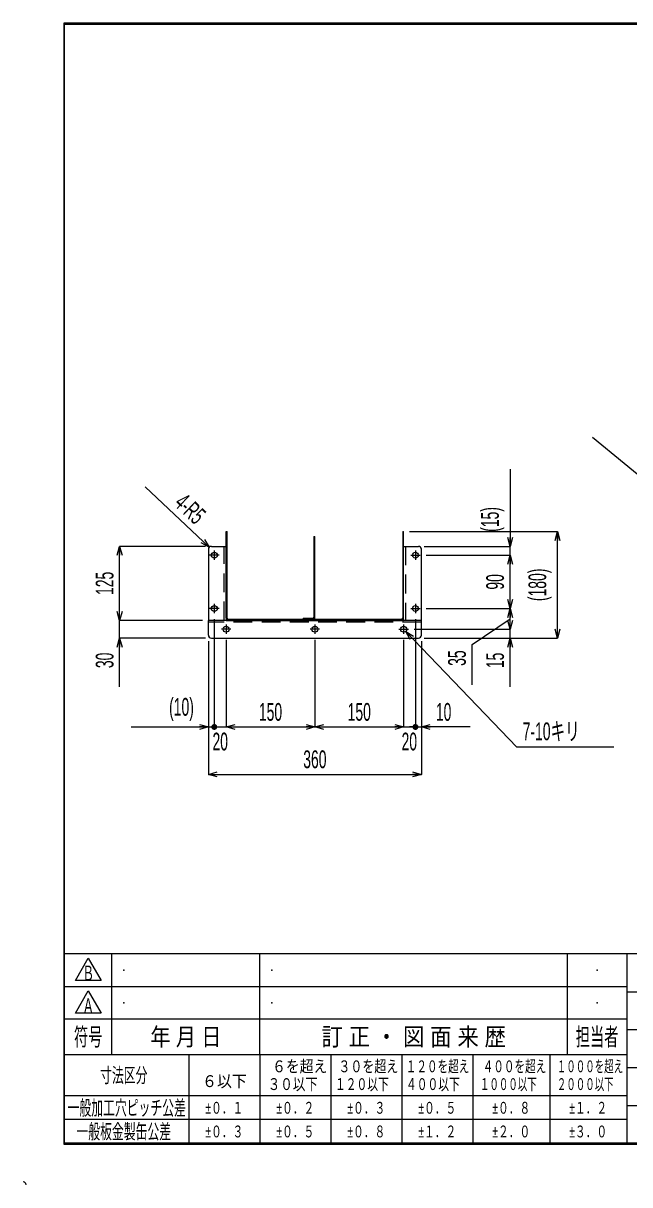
# Model space of a CAD drawing. Header units: millimetres. Extents: x -1485 to 1485, y -1050 to 1050.
# Drawn here: x -1485 to -460, y -1050 to 912 of the extents above; entities that cross this region are included whole.
import ezdxf
from ezdxf.enums import TextEntityAlignment as Align

# ---------------------------------------------------------------- set-up
doc = ezdxf.new("R2010")
doc.units = ezdxf.units.MM
doc.header["$LTSCALE"] = 2.5
doc.header["$PDSIZE"] = 1
doc.linetypes.add('CENTER', pattern=[50.8, 31.75, -6.35, 6.35, -6.35])
doc.linetypes.add('DASHED', pattern=[19.05, 12.7, -6.35])
for name, color, linetype in [('Layer0001', 7, 'Continuous'), ('Layer0012', 7, 'Continuous'), ('Layer0014', 7, 'Continuous')]:
    doc.layers.add(name, color=color, linetype=linetype)
doc.styles.add('dcStyle0', font='ＭＳ Ｐゴシック', dxfattribs={"width": 0.6})
doc.dimstyles.new('dc_Diam06', dxfattribs={"dimtxt": 30, "dimasz": 15.00113, "dimexe": 0, "dimexo": 10, "dimgap": 10, "dimtad": 2, "dimtih": 1, "dimtoh": 1, "dimdec": 1, "dimdsep": 46, "dimtxsty": 'dcStyle0', "dimblk1": 'OPEN30', "dimblk2": 'OPEN30', "dimsah": 1, "dimcen": 0.09, "dimclrd": 4, "dimclre": 4, "dimclrt": 4, "dimadec": 0, "dimazin": 2, "dimtfac": 1, "dimtdec": 4, "dimtofl": 0, "dimtmove": 0, "dimatfit": 3, "dimfxl": 1, "dimarcsym": 1})
doc.dimstyles.new('dc_Radial01', dxfattribs={"dimtxt": 30, "dimasz": 15.00113, "dimexe": 0, "dimexo": 10, "dimgap": 10, "dimtad": 3, "dimdec": 1, "dimdsep": 46, "dimtxsty": 'dcStyle0', "dimblk1": 'OPEN30', "dimblk2": 'OPEN30', "dimsah": 1, "dimcen": 0.09, "dimclrd": 4, "dimclre": 4, "dimclrt": 4, "dimadec": 0, "dimazin": 2, "dimtfac": 1, "dimtdec": 4, "dimtofl": 0, "dimtmove": 0, "dimatfit": 3, "dimfxl": 1, "dimarcsym": 1})
doc.dimstyles.new('dc_Rotated', dxfattribs={"dimtxt": 30, "dimasz": 15.00113, "dimexe": 0, "dimexo": 10, "dimgap": 10, "dimtad": 3, "dimdec": 1, "dimdsep": 46, "dimtxsty": 'dcStyle0', "dimblk1": 'OPEN30', "dimblk2": 'OPEN30', "dimsah": 1, "dimcen": 0.09, "dimclrd": 4, "dimclre": 4, "dimclrt": 4, "dimadec": 0, "dimazin": 2, "dimtfac": 1, "dimtdec": 4, "dimtmove": 0, "dimatfit": 3, "dimfxl": 1, "dimarcsym": 1})
doc.dimstyles.new('dc_Rotated_F4', dxfattribs={"dimtxt": 30, "dimasz": 15.00113, "dimexe": 0, "dimexo": 10, "dimgap": 10, "dimtad": 3, "dimdec": 1, "dimdsep": 46, "dimtxsty": 'dcStyle0', "dimblk1": 'OPEN30', "dimblk2": 'OPEN30', "dimsah": 1, "dimcen": 0.09, "dimclrd": 4, "dimclre": 4, "dimclrt": 4, "dimadec": 0, "dimazin": 2, "dimtfac": 1, "dimtdec": 4, "dimtmove": 1, "dimatfit": 3, "dimfxl": 1, "dimarcsym": 1})

# ---------------------------------------------------------------- blocks, each defined once
blk = doc.blocks.new('DC_GROUP_AAD6-2739_4')
at = {"layer": 'Layer0014', "color": 2, "linetype": 'Continuous', "lineweight": 25}
for p, q in [((-1396.7, -760), (-1375, -722.5)), ((-1375, -722.5), (-1353.3, -760)), ((-1353.3, -760), (-1396.7, -760))]:
    blk.add_line(p, q, dxfattribs=at)
at = {"layer": 'Layer0014', "color": 2, "style": 'dcStyle0', "width": 0.769682}
blk.add_text('Ａ', height=25, dxfattribs=at).set_placement((-1385, -760), (-1365, -760), align=Align.FIT)
blk = doc.blocks.new('DC_GROUP_AAD6-2739_5')
at = {"layer": 'Layer0014', "color": 2, "linetype": 'Continuous', "lineweight": 25}
for p, q in [((-1396.7, -705), (-1375, -667.5)), ((-1375, -667.5), (-1353.3, -705)), ((-1353.3, -705), (-1396.7, -705))]:
    blk.add_line(p, q, dxfattribs=at)
at = {"layer": 'Layer0014', "color": 2, "style": 'dcStyle0', "width": 0.707699}
blk.add_text('Ｂ', height=25, dxfattribs=at).set_placement((-1385, -705), (-1365, -705), align=Align.FIT)
blk = doc.blocks.new('_Open30')
at = {"color": 0, "linetype": 'ByBlock', "lineweight": -2}
for p, q in [((-1, 0.267949), (0, 0)), ((0, 0), (-1, -0.267949)), ((0, 0), (-1, 0))]:
    blk.add_line(p, q, dxfattribs=at)
blk = doc.blocks.new('*D6')
at = {"layer": 'Layer0012', "color": 4, "linetype": 'Continuous', "lineweight": 13}
for p, q in [((-1162, -94.9), (-1162, -276.9)), ((-1172, -131.9), (-1172, -276.9)), ((-1302.5, -276.9), (-1172, -276.9)), ((-1172, -276.9), (-1162, -276.9))]:
    blk.add_line(p, q, dxfattribs=at)
at = {"layer": 'Layer0012', "color": 4, "xscale": 15.00115266964712, "yscale": 15.00081580252128, "rotation": 360}
blk.add_blockref('_Open30', (-1172, -276.9), dxfattribs=at)
at = {"layer": 'Layer0012', "color": 4, "insert": (-1196.5, -266.9), "char_height": 30, "attachment_point": 9, "style": 'dcStyle0'}
blk.add_mtext('\\T1.00;(10)', dxfattribs=at)
blk = doc.blocks.new('_Dot')
at = {"color": 0, "linetype": 'ByBlock', "lineweight": -2}
blk.add_line((-0.5, 0), (-1, 0), dxfattribs=at)
at = {"color": 0, "linetype": 'ByBlock', "const_width": 0.5}
blk.add_lwpolyline([(-0.25, 0, 1), (0.25, 0, 1)], format="xyb", close=True, dxfattribs=at)
blk = doc.blocks.new('*D7')
at = {"layer": 'Layer0012', "color": 4, "linetype": 'Continuous', "lineweight": 13}
for p, q in [((-1162, -94.9), (-1162, -276.9)), ((-1142, -129.9), (-1142, -276.9)), ((-1162, -276.9), (-1142, -276.9))]:
    blk.add_line(p, q, dxfattribs=at)
at = {"layer": 'Layer0012', "color": 4, "xscale": 10, "yscale": 10, "rotation": 180}
blk.add_blockref('_Dot', (-1162, -276.9), dxfattribs=at)
at = {"layer": 'Layer0012', "color": 4, "insert": (-1152, -316.9), "char_height": 30, "attachment_point": 8, "style": 'dcStyle0'}
blk.add_mtext('\\T1.00;20', dxfattribs=at)
blk = doc.blocks.new('*D8')
at = {"layer": 'Layer0012', "color": 4, "linetype": 'Continuous', "lineweight": 13}
for p, q in [((-1142, -129.9), (-1142, -276.9)), ((-992, -129.9), (-992, -276.9)), ((-1142, -276.9), (-992, -276.9))]:
    blk.add_line(p, q, dxfattribs=at)
at = {"layer": 'Layer0012', "color": 4, "xscale": 15.00115266964712, "yscale": 15.00081580252128}
for p, rotation in [((-1142, -276.9), 180), ((-992, -276.9), 360)]:
    blk.add_blockref('_Open30', p, dxfattribs=dict(at, rotation=rotation))
at = {"layer": 'Layer0012', "color": 4, "insert": (-1067, -266.9), "char_height": 30, "attachment_point": 8, "style": 'dcStyle0'}
blk.add_mtext('\\T1.00;150', dxfattribs=at)
blk = doc.blocks.new('*D9')
at = {"layer": 'Layer0012', "color": 4, "linetype": 'Continuous', "lineweight": 13}
for p, q in [((-992, -129.9), (-992, -276.9)), ((-842, -129.9), (-842, -276.9)), ((-992, -276.9), (-842, -276.9))]:
    blk.add_line(p, q, dxfattribs=at)
at = {"layer": 'Layer0012', "color": 4, "xscale": 15.00115266964712, "yscale": 15.00081580252128}
for p, rotation in [((-992, -276.9), 180), ((-842, -276.9), 360)]:
    blk.add_blockref('_Open30', p, dxfattribs=dict(at, rotation=rotation))
at = {"layer": 'Layer0012', "color": 4, "insert": (-917, -266.9), "char_height": 30, "attachment_point": 8, "style": 'dcStyle0'}
blk.add_mtext('\\T1.00;150', dxfattribs=at)
blk = doc.blocks.new('*D10')
at = {"layer": 'Layer0012', "color": 4, "linetype": 'Continuous', "lineweight": 13}
for p, q in [((-822, -94.9), (-822, -276.9)), ((-812, -131.9), (-812, -276.9)), ((-822, -276.9), (-812, -276.9)), ((-729.5, -276.9), (-812, -276.9))]:
    blk.add_line(p, q, dxfattribs=at)
at = {"layer": 'Layer0012', "color": 4, "xscale": 15.00115266964712, "yscale": 15.00081580252128, "rotation": 180}
blk.add_blockref('_Open30', (-812, -276.9), dxfattribs=at)
at = {"layer": 'Layer0012', "color": 4, "insert": (-787.5, -266.9), "char_height": 30, "attachment_point": 7, "style": 'dcStyle0'}
blk.add_mtext('\\T1.00;10', dxfattribs=at)
blk = doc.blocks.new('*D11')
at = {"layer": 'Layer0012', "color": 4, "linetype": 'Continuous', "lineweight": 13}
for p, q in [((-822, -94.9), (-822, -276.9)), ((-842, -129.9), (-842, -276.9)), ((-842, -276.9), (-822, -276.9))]:
    blk.add_line(p, q, dxfattribs=at)
at = {"layer": 'Layer0012', "color": 4, "xscale": 10, "yscale": 10, "rotation": 360}
blk.add_blockref('_Dot', (-822, -276.9), dxfattribs=at)
at = {"layer": 'Layer0012', "color": 4, "insert": (-832.4, -316.9), "char_height": 30, "attachment_point": 8, "style": 'dcStyle0'}
blk.add_mtext('\\T1.00;20', dxfattribs=at)
blk = doc.blocks.new('*D12')
at = {"layer": 'Layer0012', "color": 4, "linetype": 'Continuous', "lineweight": 13}
for p, q in [((-1172, -131.9), (-1172, -356.9)), ((-812, -131.9), (-812, -356.9)), ((-1172, -356.9), (-812, -356.9))]:
    blk.add_line(p, q, dxfattribs=at)
at = {"layer": 'Layer0012', "color": 4, "xscale": 15.00115266964712, "yscale": 15.00081580252128}
for p, rotation in [((-1172, -356.9), 180), ((-812, -356.9), 360)]:
    blk.add_blockref('_Open30', p, dxfattribs=dict(at, rotation=rotation))
at = {"layer": 'Layer0012', "color": 4, "insert": (-992, -346.9), "char_height": 30, "attachment_point": 8, "style": 'dcStyle0'}
blk.add_mtext('\\T1.00;360', dxfattribs=at)
blk = doc.blocks.new('*D13')
at = {"layer": 'Layer0012', "color": 4, "linetype": 'Continuous', "lineweight": 13}
for p, q in [((-824, -111.9), (-662, -111.9)), ((-662, -126.9), (-662, -111.9)), ((-807, -126.9), (-662, -126.9)), ((-662, -209.4), (-662, -126.9))]:
    blk.add_line(p, q, dxfattribs=at)
at = {"layer": 'Layer0012', "color": 4, "xscale": 15.00115266964712, "yscale": 15.00081580252128, "rotation": 90}
blk.add_blockref('_Open30', (-662, -126.9), dxfattribs=at)
at = {"layer": 'Layer0012', "color": 4, "insert": (-672, -151.4), "char_height": 30, "attachment_point": 9, "rotation": 90, "style": 'dcStyle0'}
blk.add_mtext('\\T1.00;15', dxfattribs=at)
blk = doc.blocks.new('*D14')
at = {"layer": 'Layer0012', "color": 4, "linetype": 'Continuous', "lineweight": 13}
for p, q in [((-804, -76.9), (-662, -76.9)), ((-662, -111.9), (-662, -76.9)), ((-726.4, -137.5), (-662, -94.4)), ((-824, -111.9), (-662, -111.9)), ((-726.4, -205.5), (-726.4, -137.5))]:
    blk.add_line(p, q, dxfattribs=at)
at = {"layer": 'Layer0012', "color": 4, "xscale": 15.00115266964712, "yscale": 15.00081580252128}
for p, rotation in [((-662, -76.9), 90), ((-662, -111.9), 270)]:
    blk.add_blockref('_Open30', p, dxfattribs=dict(at, rotation=rotation))
at = {"layer": 'Layer0012', "color": 4, "insert": (-736.4, -147.5), "char_height": 30, "attachment_point": 9, "rotation": 90, "style": 'dcStyle0'}
blk.add_mtext('\\T1.00;35', dxfattribs=at)
blk = doc.blocks.new('*D15')
at = {"layer": 'Layer0012', "color": 4, "linetype": 'Continuous', "lineweight": 13}
for p, q in [((-804, 13.1), (-662, 13.1)), ((-662, -76.9), (-662, 13.1)), ((-804, -76.9), (-662, -76.9))]:
    blk.add_line(p, q, dxfattribs=at)
at = {"layer": 'Layer0012', "color": 4, "xscale": 15.00115266964712, "yscale": 15.00081580252128}
for p, rotation in [((-662, 13.1), 90), ((-662, -76.9), 270)]:
    blk.add_blockref('_Open30', p, dxfattribs=dict(at, rotation=rotation))
at = {"layer": 'Layer0012', "color": 4, "insert": (-672, -31.9), "char_height": 30, "attachment_point": 8, "rotation": 90, "style": 'dcStyle0'}
blk.add_mtext('\\T1.00;90', dxfattribs=at)
blk = doc.blocks.new('*D16')
at = {"layer": 'Layer0012', "color": 4, "linetype": 'Continuous', "lineweight": 13}
for p, q in [((-662, 158.6), (-662, 28.1)), ((-807, 28.1), (-662, 28.1)), ((-662, 13.1), (-662, 28.1)), ((-804, 13.1), (-662, 13.1))]:
    blk.add_line(p, q, dxfattribs=at)
at = {"layer": 'Layer0012', "color": 4, "xscale": 15.00115266964712, "yscale": 15.00081580252128, "rotation": 270}
blk.add_blockref('_Open30', (-662, 28.1), dxfattribs=at)
at = {"layer": 'Layer0012', "color": 4, "insert": (-672, 52.6), "char_height": 30, "attachment_point": 7, "rotation": 90, "style": 'dcStyle0'}
blk.add_mtext('\\T1.00;(15)', dxfattribs=at)
blk = doc.blocks.new('*D17')
at = {"layer": 'Layer0012', "color": 4, "linetype": 'Continuous', "lineweight": 13}
for p, q in [((-1322, -126.9), (-1322, -96.9)), ((-1182, -96.9), (-1322, -96.9)), ((-1177, -126.9), (-1322, -126.9)), ((-1322, -209.4), (-1322, -126.9))]:
    blk.add_line(p, q, dxfattribs=at)
at = {"layer": 'Layer0012', "color": 4, "xscale": 15.00115266964712, "yscale": 15.00081580252128, "rotation": 90}
blk.add_blockref('_Open30', (-1322, -126.9), dxfattribs=at)
at = {"layer": 'Layer0012', "color": 4, "insert": (-1332, -151.4), "char_height": 30, "attachment_point": 9, "rotation": 90, "style": 'dcStyle0'}
blk.add_mtext('\\T1.00;30', dxfattribs=at)
blk = doc.blocks.new('*D18')
at = {"layer": 'Layer0012', "color": 4, "linetype": 'Continuous', "lineweight": 13}
for p, q in [((-1322, -96.9), (-1322, 28.1)), ((-1177, 28.1), (-1322, 28.1)), ((-1182, -96.9), (-1322, -96.9))]:
    blk.add_line(p, q, dxfattribs=at)
at = {"layer": 'Layer0012', "color": 4, "xscale": 15.00115266964712, "yscale": 15.00081580252128}
for p, rotation in [((-1322, 28.1), 90), ((-1322, -96.9), 270)]:
    blk.add_blockref('_Open30', p, dxfattribs=dict(at, rotation=rotation))
at = {"layer": 'Layer0012', "color": 4, "insert": (-1332, -34.4), "char_height": 30, "attachment_point": 8, "rotation": 90, "style": 'dcStyle0'}
blk.add_mtext('\\T1.00;125', dxfattribs=at)
blk = doc.blocks.new('*D19')
at = {"layer": 'Layer0012', "color": 4, "linetype": 'Continuous', "lineweight": 13}
for p, q in [((-832, 53.1), (-582, 53.1)), ((-582, -126.9), (-582, 53.1)), ((-807, -126.9), (-582, -126.9))]:
    blk.add_line(p, q, dxfattribs=at)
at = {"layer": 'Layer0012', "color": 4, "xscale": 15.00115266964712, "yscale": 15.00081580252128}
for p, rotation in [((-582, 53.1), 90), ((-582, -126.9), 270)]:
    blk.add_blockref('_Open30', p, dxfattribs=dict(at, rotation=rotation))
at = {"layer": 'Layer0012', "color": 4, "insert": (-592, -36.9), "char_height": 30, "attachment_point": 8, "rotation": 90, "style": 'dcStyle0'}
blk.add_mtext('\\T1.00;(180)', dxfattribs=at)
blk = doc.blocks.new('*D20')
at = {"layer": 'Layer0012', "color": 4, "linetype": 'Continuous', "lineweight": 13}
for p, q in [((-650.8, -311.1), (-838.5, -115.5)), ((-486.8, -311.1), (-650.8, -311.1))]:
    blk.add_line(p, q, dxfattribs=at)
at = {"layer": 'Layer0012', "color": 4, "xscale": 15.00115266964712, "yscale": 15.00081580252128, "rotation": 133.8334252745107}
blk.add_blockref('_Open30', (-838.5, -115.5), dxfattribs=at)
at = {"layer": 'Layer0012', "color": 4, "insert": (-640.8, -301.1), "char_height": 30, "attachment_point": 7, "style": 'dcStyle0'}
blk.add_mtext('\\T1.00;7-10キリ', dxfattribs=at)
blk = doc.blocks.new('*D21')
at = {"layer": 'Layer0012', "color": 4, "linetype": 'Continuous', "lineweight": 13}
blk.add_line((-1278.6, 128.4), (-1170.6, 26.5), dxfattribs=at)
at = {"layer": 'Layer0012', "color": 4, "xscale": 15.00115266964712, "yscale": 15.00081580252128, "rotation": 316.6474800550563}
blk.add_blockref('_Open30', (-1170.6, 26.5), dxfattribs=at)
at = {"layer": 'Layer0012', "color": 4, "insert": (-1194.7, 63), "char_height": 30, "attachment_point": 9, "rotation": 316.6475, "style": 'dcStyle0'}
blk.add_mtext('\\T1.00;4-R5', dxfattribs=at)
blk = doc.blocks.new('*D30')
at = {"layer": 'Layer0012', "color": 4, "linetype": 'Continuous', "lineweight": 13}
blk.add_line((-522.9, 212.6), (-327, 51.2), dxfattribs=at)
at = {"layer": 'Layer0012', "color": 4, "xscale": 15.00115266964712, "yscale": 15.00081580252128, "rotation": 320.5251348841201}
blk.add_blockref('_Open30', (-327, 51.2), dxfattribs=at)
at = {"layer": 'Layer0012', "color": 4, "insert": (-360.7, 91.9), "char_height": 30, "attachment_point": 9, "rotation": 320.5251, "style": 'dcStyle0'}
blk.add_mtext('\\T1.00;2-R5(両側)', dxfattribs=at)
blk = doc.blocks.new('DC_GROUP_AAD6-2739_20')
at = {"color": 2, "linetype": 'CENTER', "lineweight": 25}
for p, q in [((-1162, 21.1), (-1162, 5.1)), ((-822, 21.1), (-822, 5.1)), ((-1154, 13.1), (-1170, 13.1)), ((-830, 13.1), (-814, 13.1)), ((-1154, -76.9), (-1170, -76.9)), ((-1162, -68.9), (-1162, -84.9)), ((-830, -76.9), (-814, -76.9)), ((-822, -68.9), (-822, -84.9)), ((-1134, -111.9), (-1150, -111.9)), ((-1142, -103.9), (-1142, -119.9)), ((-984, -111.9), (-1000, -111.9)), ((-992, -103.9), (-992, -119.9)), ((-850, -111.9), (-834, -111.9)), ((-842, -103.9), (-842, -119.9))]:
    blk.add_line(p, q, dxfattribs=at)
at = {"color": 3, "linetype": 'Continuous', "lineweight": 25}
for centre in [(-1162, 13.1), (-822, 13.1), (-1162, -76.9), (-822, -76.9), (-1142, -111.9), (-992, -111.9), (-842, -111.9)]:
    blk.add_circle(centre, 5, dxfattribs=at)
at = {"layer": 'Layer0001', "color": 3, "linetype": 'Continuous', "lineweight": 18}
for p, q in [((-1142, -93.3), (-1142, 53.1)), ((-1142, 53.1), (-1140.4, 53.1)), ((-1140.4, -93.3), (-1140.4, 53.1)), ((-993.6, 44.7), (-992, 44.7)), ((-993.6, 44.7), (-993.6, -91.7)), ((-992, -91.7), (-992, 44.7)), ((-843.6, 53.1), (-842, 53.1)), ((-843.6, 53.1), (-843.6, -93.3)), ((-842, -93.3), (-842, 53.1)), ((-1172, 23.1), (-1172, -96.9)), ((-1167, 28.1), (-1142, 28.1)), ((-842, 28.1), (-817, 28.1)), ((-812, -96.9), (-812, 23.1)), ((-1142, -96.9), (-1172, -96.9)), ((-1172, -121.9), (-1172, -96.9)), ((-1142, -93.3), (-1142, -96.9)), ((-1142, -96.9), (-1138.4, -96.9)), ((-845.6, -95.3), (-1138.4, -95.3)), ((-1138.4, -96.9), (-845.6, -96.9)), ((-1012, -95.3), (-1012, -93.7)), ((-995.6, -93.7), (-1012, -93.7)), ((-845.6, -96.9), (-842, -96.9)), ((-842, -96.9), (-842, -93.3)), ((-812, -96.9), (-842, -96.9)), ((-812, -121.9), (-812, -96.9)), ((-1167, -126.9), (-817, -126.9))]:
    blk.add_line(p, q, dxfattribs=at)
at = {"layer": 'Layer0001', "color": 3, "linetype": 'DASHED', "lineweight": 18}
for p, q in [((-1145.2, -96.9), (-1145.2, 28.1)), ((-838.8, 28.1), (-838.8, -96.9)), ((-812, -100.1), (-1172, -100.1))]:
    blk.add_line(p, q, dxfattribs=at)
at = {"layer": 'Layer0001', "color": 3, "linetype": 'Continuous', "lineweight": 18}
for centre, radius, start, end in [((-1167, 23.1), 5, 90, 180), ((-817, 23.1), 5, 0, 90), ((-1138.4, -93.3), 3.6, 180, 270), ((-1138.4, -93.3), 2, 180, 270), ((-995.6, -91.7), 3.6, 270, 0), ((-995.6, -91.7), 2, 270, 0), ((-845.6, -93.3), 2, 270, 0), ((-845.6, -93.3), 3.6, 270, 0), ((-1167, -121.9), 5, 180, 270), ((-817, -121.9), 5, 270, 0)]:
    blk.add_arc(centre, radius, start, end, dxfattribs=at)

msp = doc.modelspace()

# ---------------------------------------------------------------- linework, layer by layer
at = {"layer": 'Layer0014', "color": 3, "linetype": 'Continuous', "lineweight": 25}
for p, q in [((1416.5, 911.5), (-1416.5, 911.5)), ((-1416.5, 911.5), (-1416.5, -981.5)), ((-1415, -980), (-1415, 910)), ((-1415, 910), (1415, 910)), ((1415, -660), (-1415, -660)), ((-1335, -830), (-1335, -660)), ((-1085, -830), (-1085, -660)), ((-565, -830), (-565, -660)), ((-465, -660), (-465, -980)), ((-1415, -715), (-465, -715)), ((-465, -724), (15, -724)), ((-1415, -770), (-465, -770)), ((-465, -788), (15, -788)), ((-1415, -830), (-465, -830)), ((-1205, -830), (-1205, -980)), ((-465, -852), (15, -852)), ((-465, -900), (-1415, -900)), ((-465, -916), (15, -916)), ((-465, -940), (-1415, -940)), ((1415, -980), (-1415, -980)), ((-1416.5, -981.5), (1416.5, -981.5))]:
    msp.add_line(p, q, dxfattribs=at)
at = {"layer": 'Layer0014', "color": 4, "linetype": 'Continuous', "lineweight": 25}
for p, q in [((-1085, -830), (-1085, -980)), ((-965, -830), (-965, -980)), ((-845, -830), (-845, -980)), ((-725, -830), (-725, -980)), ((-595, -830), (-595, -980))]:
    msp.add_line(p, q, dxfattribs=at)
at = {"layer": 'Layer0014', "color": 5, "linetype": 'Continuous', "lineweight": 25}
msp.add_arc((-1485, -1050), 5, 0, 90, dxfattribs=at)
at = {"layer": 'Layer0014', "color": 5, "linetype": 'Continuous'}
for p in [(-1315, -687.5), (-1065, -687.5), (-515, -687.5), (-1315, -742.5), (-1065, -742.5), (-515, -742.5)]:
    msp.add_point(p, dxfattribs=at)

# ---------------------------------------------------------------- block references
at = {"layer": 'Layer0001', "linetype": 'Continuous'}
msp.add_blockref('DC_GROUP_AAD6-2739_20', (0, 0), dxfattribs=at)
at = {"layer": 'Layer0014', "linetype": 'Continuous'}
for name in ['DC_GROUP_AAD6-2739_5', 'DC_GROUP_AAD6-2739_4']:
    msp.add_blockref(name, (0, 0), dxfattribs=at)

# ---------------------------------------------------------------- texts
at = {"layer": 'Layer0014', "color": 2, "style": 'dcStyle0'}
for s, height, width, p, p2 in [('符号', 30, 0.55, (-1399, -815), (-1351, -815)), ('年 月 日', 30, 0.761909, (-1270, -815), (-1150, -815)), ('訂 正 ・ 図 面 来 歴', 30, 0.858543, (-981, -815), (-669, -815)), ('担当者', 30, 0.55, (-551, -815), (-479, -815)), ('   ６を超え', 20, 0.883925, (-1083, -860), (-971, -860)), ('  ３０を超え', 20, 0.813175, (-963, -860), (-851, -860)), (' １２０を超え', 20, 0.752912, (-843, -860), (-731, -860)), (' ４００を超え', 20, 0.752912, (-713, -860), (-601, -860)), ('１０００を超え', 20, 0.700964, (-583, -860), (-471, -860)), ('寸法区分', 25, 0.55, (-1355, -877.5), (-1275, -877.5)), ('   ６以下', 20, 0.917262, (-1203, -885), (-1107, -885)), ('  ３０以下', 20, 0.829851, (-1083, -890), (-987, -890)), (' １２０以下', 20, 0.75765, (-963, -890), (-867, -890)), (' ４００以下', 20, 0.75765, (-843, -890), (-747, -890)), ('１０００以下', 20, 0.697008, (-713, -890), (-617, -890)), ('２０００以下', 20, 0.697008, (-583, -890), (-487, -890)), ('一般加工穴ピッチ公差', 25, 0.578487, (-1410, -932.5), (-1210, -932.5)), ('±０．１', 20, 0.725681, (-1177, -930), (-1113, -930)), ('±０．２', 20, 0.725681, (-1057, -930), (-993, -930)), ('±０．３', 20, 0.725681, (-937, -930), (-873, -930)), ('±０．５', 20, 0.725681, (-817, -930), (-753, -930)), ('±０．８', 20, 0.725681, (-692, -930), (-628, -930)), ('±１．２', 20, 0.725681, (-562, -930), (-498, -930)), ('一般板金製缶公差', 25, 0.55, (-1395, -972.5), (-1235, -972.5)), ('±０．３', 20, 0.725681, (-1177, -970), (-1113, -970)), ('±０．５', 20, 0.725681, (-1057, -970), (-993, -970)), ('±０．８', 20, 0.725681, (-937, -970), (-873, -970)), ('±１．２', 20, 0.725681, (-817, -970), (-753, -970)), ('±２．０', 20, 0.725681, (-692, -970), (-628, -970)), ('±３．０', 20, 0.725681, (-562, -970), (-498, -970))]:
    msp.add_text(s, height=height, dxfattribs=dict(at, width=width)).set_placement(p, p2, align=Align.FIT)

# ---------------------------------------------------------------- dimensions: what is measured, and where the dimension line sits
at = {"layer": 'Layer0012', "linetype": 'Continuous', "lineweight": 13}
for center, mpoint, text, picture, middle in [((-323.18, 48.07), (-327.04, 51.24), '2-R5(両側)', '*D30', (-441.11, 145.19)), ((-1167, 23.07), (-1170.64, 26.5), '4-R5', '*D21', (-1236.45, 88.63))]:
    dim = msp.add_radius_dim(center=center, mpoint=mpoint, text=text, dimstyle='dc_Radial01', override={"dimtxt": 30, "dimasz": 15.00113, "dimexe": 0, "dimexo": 10, "dimgap": 10, "dimtad": 3, "dimtih": 0, "dimtoh": 0, "dimdec": 1, "dimlfac": 1, "dimzin": 8, "dimtxsty": 'dcStyle0', "dimblk1": 'Open30', "dimblk2": 'Open30', "dimsah": 1, "dimclrd": 4, "dimclre": 4, "dimclrt": 4, "dimazin": 2, "dimtolj": 0, "dimtzin": 8, "dimarcsym": 1}, dxfattribs=at)
    dim.commit()
    dim.dimension.update_dxf_attribs({"geometry": picture, "text_midpoint": middle, "dimtype": 164})
for base, p1, p2, picture, middle in [((-662, 28.07), (-814, 13.07), (-817, 28.07), '*D16', (-662, 100.56)), ((-582, 53.07), (-817, -126.93), (-842, 53.07), '*D19', (-582, -36.93))]:
    dim = msp.add_linear_dim(base=base, p1=p1, p2=p2, angle=90, text='(<>)', dimstyle='dc_Rotated', override={"dimtxt": 30, "dimasz": 15.00113, "dimexe": 0, "dimexo": 10, "dimgap": 10, "dimtad": 3, "dimtih": 0, "dimtoh": 0, "dimdec": 1, "dimlfac": 1, "dimzin": 8, "dimtxsty": 'dcStyle0', "dimblk1": 'Open30', "dimblk2": 'Open30', "dimsah": 1, "dimclrd": 4, "dimclre": 4, "dimclrt": 4, "dimazin": 2, "dimtofl": 1, "dimtolj": 0, "dimtzin": 8, "dimarcsym": 1}, dxfattribs=at)
    dim.commit()
    dim.dimension.update_dxf_attribs({"geometry": picture, "text_midpoint": middle, "dimtype": 160})
for base, p1, p2, dimstyle, override, picture, middle in [((-1322, 28.07), (-1172, -96.93), (-1167, 28.07), 'dc_Rotated', {"dimtxt": 30, "dimasz": 15.00113, "dimexe": 0, "dimexo": 10, "dimgap": 10, "dimtad": 3, "dimtih": 0, "dimtoh": 0, "dimdec": 1, "dimlfac": 1, "dimzin": 8, "dimtxsty": 'dcStyle0', "dimblk1": 'Open30', "dimblk2": 'Open30', "dimsah": 1, "dimclrd": 4, "dimclre": 4, "dimclrt": 4, "dimazin": 2, "dimtofl": 1, "dimtolj": 0, "dimtzin": 8, "dimarcsym": 1}, '*D18', (-1322, -34.43)), ((-662, 13.07), (-814, -76.93), (-814, 13.07), 'dc_Rotated', {"dimtxt": 30, "dimasz": 15.00113, "dimexe": 0, "dimexo": 10, "dimgap": 10, "dimtad": 3, "dimtih": 0, "dimtoh": 0, "dimdec": 1, "dimlfac": 1, "dimzin": 8, "dimtxsty": 'dcStyle0', "dimblk1": 'Open30', "dimblk2": 'Open30', "dimsah": 1, "dimclrd": 4, "dimclre": 4, "dimclrt": 4, "dimazin": 2, "dimtofl": 1, "dimtolj": 0, "dimtzin": 8, "dimarcsym": 1}, '*D15', (-662, -31.93)), ((-662, -76.93), (-834, -111.93), (-814, -76.93), 'dc_Rotated_F4', {"dimtxt": 30, "dimasz": 15.00113, "dimexe": 0, "dimexo": 10, "dimgap": 10, "dimtad": 3, "dimtih": 0, "dimtoh": 0, "dimdec": 1, "dimlfac": 1, "dimzin": 8, "dimtxsty": 'dcStyle0', "dimblk1": 'Open30', "dimblk2": 'Open30', "dimsah": 1, "dimclrd": 4, "dimclre": 4, "dimclrt": 4, "dimazin": 2, "dimtofl": 1, "dimtmove": 1, "dimtolj": 0, "dimtzin": 8, "dimarcsym": 1}, '*D14', (-726.44, -171.49)), ((-1322, -96.93), (-1167, -126.93), (-1172, -96.93), 'dc_Rotated', {"dimtxt": 30, "dimasz": 15.00113, "dimexe": 0, "dimexo": 10, "dimgap": 10, "dimtad": 3, "dimtih": 0, "dimtoh": 0, "dimdec": 1, "dimlfac": 1, "dimzin": 8, "dimtxsty": 'dcStyle0', "dimblk1": 'Open30', "dimblk2": 'Open30', "dimsah": 1, "dimclrd": 4, "dimclre": 4, "dimclrt": 4, "dimazin": 2, "dimtofl": 1, "dimtolj": 0, "dimtzin": 8, "dimarcsym": 1}, '*D17', (-1322, -175.42)), ((-662, -111.93), (-817, -126.93), (-834, -111.93), 'dc_Rotated', {"dimtxt": 30, "dimasz": 15.00113, "dimexe": 0, "dimexo": 10, "dimgap": 10, "dimtad": 3, "dimtih": 0, "dimtoh": 0, "dimdec": 1, "dimlfac": 1, "dimzin": 8, "dimtxsty": 'dcStyle0', "dimblk1": 'Open30', "dimblk2": 'Open30', "dimsah": 1, "dimclrd": 4, "dimclre": 4, "dimclrt": 4, "dimazin": 2, "dimtofl": 1, "dimtolj": 0, "dimtzin": 8, "dimarcsym": 1}, '*D13', (-662, -175.42))]:
    dim = msp.add_linear_dim(base=base, p1=p1, p2=p2, angle=90, dimstyle=dimstyle, override=override, dxfattribs=at)
    dim.commit()
    dim.dimension.update_dxf_attribs({"geometry": picture, "text_midpoint": middle, "dimtype": 160})
dim = msp.add_linear_dim(base=(-1162, -276.93), p1=(-1172, -121.93), p2=(-1162, -84.93), text='(<>)', dimstyle='dc_Rotated', override={"dimtxt": 30, "dimasz": 15.00113, "dimexe": 0, "dimexo": 10, "dimgap": 10, "dimtad": 3, "dimtih": 0, "dimtoh": 0, "dimdec": 1, "dimlfac": 1, "dimzin": 8, "dimtxsty": 'dcStyle0', "dimblk1": 'Open30', "dimblk2": 'Open30', "dimsah": 1, "dimclrd": 4, "dimclre": 4, "dimclrt": 4, "dimazin": 2, "dimtofl": 1, "dimtolj": 0, "dimtzin": 8, "dimarcsym": 1}, dxfattribs=at)
dim.commit()
dim.dimension.update_dxf_attribs({"geometry": '*D6', "text_midpoint": (-1244.49, -276.93), "dimtype": 160})
for base, p1, p2, override, picture, middle in [((-1142, -276.93), (-1162, -84.93), (-1142, -119.93), {"dimtxt": 30, "dimasz": 10, "dimexe": 0, "dimexo": 10, "dimgap": 40, "dimtad": 3, "dimtih": 0, "dimtoh": 0, "dimdec": 1, "dimlfac": 1, "dimzin": 8, "dimtxsty": 'dcStyle0', "dimblk1": 'Dot', "dimblk2": 'Dot', "dimsah": 1, "dimclrd": 4, "dimclre": 4, "dimclrt": 4, "dimazin": 2, "dimtofl": 1, "dimtolj": 0, "dimtzin": 8, "dimarcsym": 1}, '*D7', (-1152, -276.93)), ((-822, -276.93), (-842, -119.93), (-822, -84.93), {"dimtxt": 30, "dimasz": 10, "dimexe": 0, "dimexo": 10, "dimgap": 40, "dimtad": 3, "dimtih": 0, "dimtoh": 0, "dimdec": 1, "dimlfac": 1, "dimzin": 8, "dimtxsty": 'dcStyle0', "dimblk1": 'Dot', "dimblk2": 'Dot', "dimsah": 1, "dimclrd": 4, "dimclre": 4, "dimclrt": 4, "dimazin": 2, "dimtofl": 1, "dimtolj": 0, "dimtzin": 8, "dimarcsym": 1}, '*D11', (-832.38, -276.93)), ((-812, -276.93), (-822, -84.93), (-812, -121.93), {"dimtxt": 30, "dimasz": 15.00113, "dimexe": 0, "dimexo": 10, "dimgap": 10, "dimtad": 3, "dimtih": 0, "dimtoh": 0, "dimdec": 1, "dimlfac": 1, "dimzin": 8, "dimtxsty": 'dcStyle0', "dimblk1": 'Open30', "dimblk2": 'Open30', "dimsah": 1, "dimclrd": 4, "dimclre": 4, "dimclrt": 4, "dimazin": 2, "dimtofl": 1, "dimtolj": 0, "dimtzin": 8, "dimarcsym": 1}, '*D10', (-763.51, -276.93)), ((-812, -356.93), (-1172, -121.93), (-812, -121.93), {"dimtxt": 30, "dimasz": 15.00113, "dimexe": 0, "dimexo": 10, "dimgap": 10, "dimtad": 3, "dimtih": 0, "dimtoh": 0, "dimdec": 1, "dimlfac": 1, "dimzin": 8, "dimtxsty": 'dcStyle0', "dimblk1": 'Open30', "dimblk2": 'Open30', "dimsah": 1, "dimclrd": 4, "dimclre": 4, "dimclrt": 4, "dimazin": 2, "dimtofl": 1, "dimtolj": 0, "dimtzin": 8, "dimarcsym": 1}, '*D12', (-992, -356.93)), ((-992, -276.93), (-1142, -119.93), (-992, -119.93), {"dimtxt": 30, "dimasz": 15.00113, "dimexe": 0, "dimexo": 10, "dimgap": 10, "dimtad": 3, "dimtih": 0, "dimtoh": 0, "dimdec": 1, "dimlfac": 1, "dimzin": 8, "dimtxsty": 'dcStyle0', "dimblk1": 'Open30', "dimblk2": 'Open30', "dimsah": 1, "dimclrd": 4, "dimclre": 4, "dimclrt": 4, "dimazin": 2, "dimtofl": 1, "dimtolj": 0, "dimtzin": 8, "dimarcsym": 1}, '*D8', (-1067, -276.93)), ((-842, -276.93), (-992, -119.93), (-842, -119.93), {"dimtxt": 30, "dimasz": 15.00113, "dimexe": 0, "dimexo": 10, "dimgap": 10, "dimtad": 3, "dimtih": 0, "dimtoh": 0, "dimdec": 1, "dimlfac": 1, "dimzin": 8, "dimtxsty": 'dcStyle0', "dimblk1": 'Open30', "dimblk2": 'Open30', "dimsah": 1, "dimclrd": 4, "dimclre": 4, "dimclrt": 4, "dimazin": 2, "dimtofl": 1, "dimtolj": 0, "dimtzin": 8, "dimarcsym": 1}, '*D9', (-917, -276.93))]:
    dim = msp.add_linear_dim(base=base, p1=p1, p2=p2, dimstyle='dc_Rotated', override=override, dxfattribs=at)
    dim.commit()
    dim.dimension.update_dxf_attribs({"geometry": picture, "text_midpoint": middle, "dimtype": 160})
dim = msp.add_diameter_dim_2p(p1=(-845.46, -108.33), p2=(-838.54, -115.54), text='7-10キリ', dimstyle='dc_Diam06', override={"dimtxt": 30, "dimasz": 15.00113, "dimexe": 0, "dimexo": 10, "dimgap": 10, "dimtad": 2, "dimdec": 1, "dimlfac": 1, "dimzin": 8, "dimtxsty": 'dcStyle0', "dimblk1": 'Open30', "dimblk2": 'Open30', "dimsah": 1, "dimclrd": 4, "dimclre": 4, "dimclrt": 4, "dimazin": 2, "dimtolj": 0, "dimtzin": 8, "dimarcsym": 1}, dxfattribs=at)
dim.commit()
dim.dimension.update_dxf_attribs({"geometry": '*D20', "text_midpoint": (-568.82, -311.07), "dimtype": 163})

doc.saveas('drawing.dxf')
